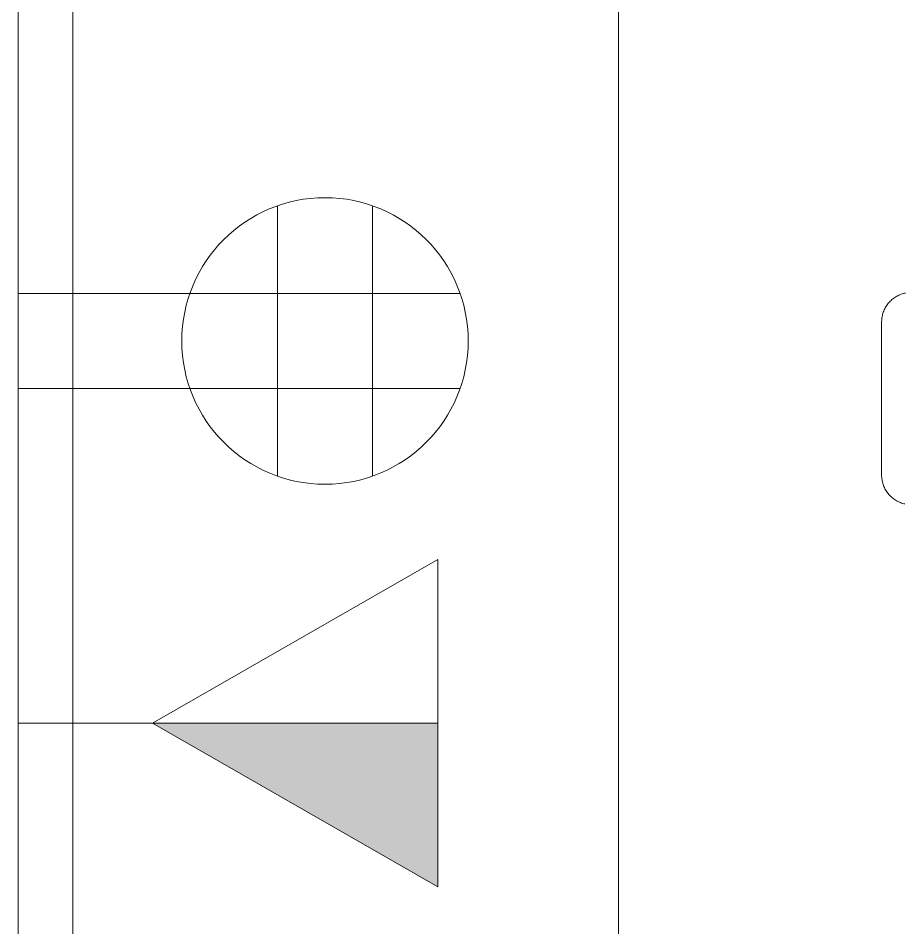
# Model space of a CAD drawing. Header units: inches. Extents: x 1 to 4637, y -664 to 702.
# Drawn here: x 1709.79 to 1742.29, y -601.16 to -567.84 of the extents above; entities that cross this region are included whole.
import ezdxf

# ---------------------------------------------------------------- set-up
doc = ezdxf.new("R2010")
doc.units = ezdxf.units.IN
doc.header["$MEASUREMENT"] = 0
for name, color, linetype, lineweight in [('A-ANNO-NOTE', 131, 'Continuous', 20), ('I-FURN', 30, 'Continuous', 9), ('I-WALL', 2, 'Continuous', 9)]:
    doc.layers.add(name, color=color, linetype=linetype, lineweight=lineweight)

# ---------------------------------------------------------------- blocks, each defined once
blk = doc.blocks.new('Desk - Group 3 - No Side Chairs-V19-New Construction - Tel_Data_Elec Plan')
at = {"layer": 'I-FURN'}
for p, q in [((0, 0), (0, -48)), ((20, -48), (20, 0)), ((29.65, -13.99), (29.65, -19.598))]:
    blk.add_line(p, q, dxfattribs=at)
at = {"layer": 'I-FURN', "flags": 128}
for points in [[(30.528, -12.927), (30.486, -12.936), (30.444, -12.947), (30.403, -12.959), (30.362, -12.973), (30.321, -12.989), (30.282, -13.006), (30.243, -13.025), (30.204, -13.045), (30.167, -13.067), (30.131, -13.09), (30.095, -13.115), (30.061, -13.141), (30.027, -13.169), (29.995, -13.198), (29.964, -13.228), (29.934, -13.259), (29.905, -13.292), (29.878, -13.325), (29.852, -13.36), (29.828, -13.396), (29.805, -13.432), (29.783, -13.47), (29.763, -13.508), (29.745, -13.547), (29.728, -13.587), (29.712, -13.628), (29.699, -13.669), (29.687, -13.71), (29.676, -13.752), (29.668, -13.795), (29.661, -13.837), (29.655, -13.88), (29.652, -13.923), (29.65, -13.967), (29.65, -13.99)], [(29.65, -19.598), (29.651, -19.642), (29.653, -19.685), (29.658, -19.728), (29.664, -19.771), (29.671, -19.813), (29.681, -19.856), (29.692, -19.897), (29.705, -19.939), (29.719, -19.98), (29.735, -20.02), (29.753, -20.059), (29.772, -20.098), (29.793, -20.136), (29.815, -20.173), (29.839, -20.209), (29.864, -20.245), (29.891, -20.279), (29.918, -20.312), (29.948, -20.344), (29.978, -20.375), (30.01, -20.404), (30.043, -20.432), (30.076, -20.459), (30.111, -20.485), (30.147, -20.509), (30.184, -20.532), (30.222, -20.553), (30.261, -20.572), (30.3, -20.59), (30.34, -20.607), (30.381, -20.622), (30.422, -20.635), (30.463, -20.647), (30.506, -20.657)]]:
    blk.add_lwpolyline(points, dxfattribs=at)

msp = doc.modelspace()

# ---------------------------------------------------------------- hatches: boundary and pattern name
at = {"layer": 'A-ANNO-NOTE', "lineweight": 9}
msp.add_hatch(color=256, dxfattribs=at).paths.add_polyline_path([(1725.163, -599.665), (1725.163, -593.665), (1714.704, -593.665)], flags=0)

# ---------------------------------------------------------------- linework, layer by layer
at = {"layer": 'A-ANNO-NOTE'}
for p, q in [((1719.29, -584.614), (1719.29, -574.709)), ((1722.774, -584.614), (1722.774, -574.709)), ((1709.786, -577.92), (1725.984, -577.92)), ((1709.786, -581.404), (1725.984, -581.404)), ((1714.704, -593.665), (1725.163, -587.665)), ((1725.163, -599.665), (1725.163, -587.665)), ((1709.786, -593.665), (1725.163, -593.665)), ((1725.163, -593.665), (1714.704, -593.665)), ((1714.704, -593.665), (1725.163, -599.665)), ((1714.704, -593.665), (1725.163, -599.665)), ((1725.163, -599.665), (1725.163, -593.665))]:
    msp.add_line(p, q, dxfattribs=at)
msp.add_circle((1721.032, -579.662), 5.25, dxfattribs=at)
at = {"layer": 'I-WALL', "color": 250, "lineweight": 20}
msp.add_line((1709.786, -642.603), (1709.786, -494.728), dxfattribs=at)

# ---------------------------------------------------------------- block references
at = {"layer": 'I-FURN'}
msp.add_blockref('Desk - Group 3 - No Side Chairs-V19-New Construction - Tel_Data_Elec Plan', (1711.786, -564.978), dxfattribs=at)

doc.saveas('drawing.dxf')
